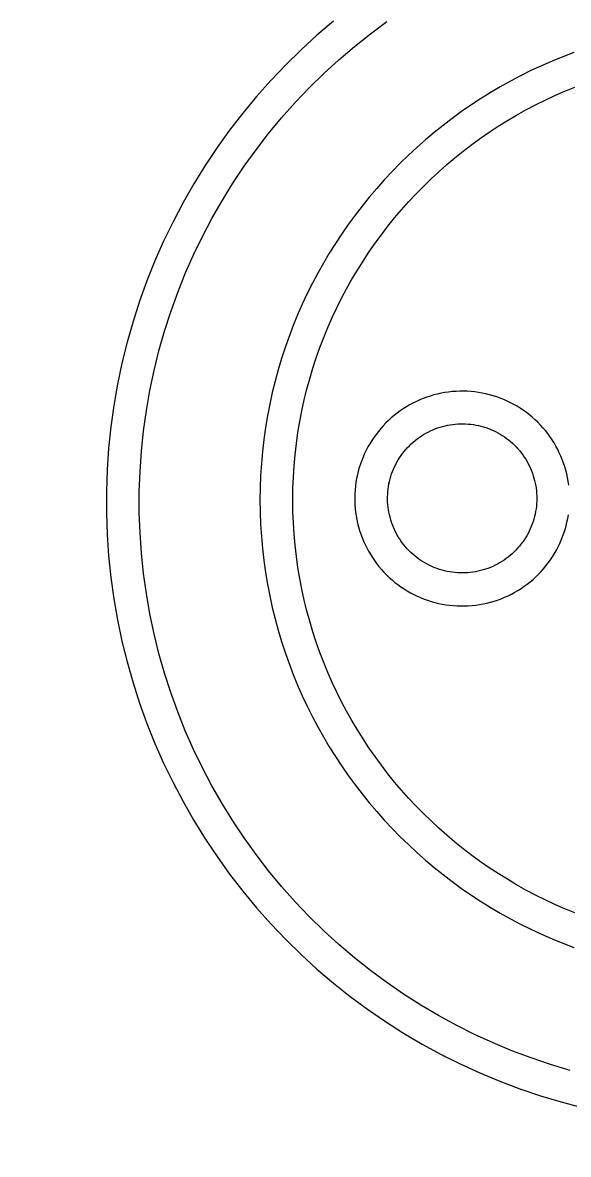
# Model space of a CAD drawing. Header units: millimetres. Extents: x -279 to 4999, y 61 to 3536.
# Drawn here: x 1273.3 to 1303, y 3176.5 to 3238 of the extents above; entities that cross this region are included whole.
import ezdxf

# ---------------------------------------------------------------- set-up
doc = ezdxf.new("R2010")
doc.units = ezdxf.units.MM
doc.layers.add('ZANO_R', color=7, linetype='Continuous', lineweight=0)
doc.layers.add('ZANO_W', color=1, linetype='Continuous', lineweight=0)
doc.styles.add('Arial', font='arial.ttf')
doc.styles.get("Standard").update_dxf_attribs({"font": 'ARIALUNI.TTF'})
doc.dimstyles.new('pl i ang', dxfattribs={"dimtxt": 50, "dimasz": 50, "dimexe": 1.25, "dimexo": 0.625, "dimgap": 10, "dimtad": 1, "dimtoh": 1, "dimtxsty": 'Standard', "dimcen": 2.5, "dimclrd": 1, "dimclre": 1, "dimclrt": 1, "dimadec": 0, "dimazin": 0, "dimtfac": 1, "dimtmove": 0, "dimatfit": 3, "dimfxl": 1, "dimarcsym": 1})

# ---------------------------------------------------------------- blocks, each defined once
blk = doc.blocks.new('*D420')
at = {"layer": 'ZANO_W', "color": 1, "lineweight": -2}
blk.add_arc((3828.638, 2822.362), 150.809, 99.55169, 164.75824, dxfattribs=at)
at = {"layer": 'ZANO_W', "color": 1}
for points in [[(3803.838, 2964.418), (3803.389, 2977.744), (3843.59, 2972.429)], [(3676.526, 2862.893), (3689.741, 2861.125), (3677.829, 2822.362)]]:
    blk.add_solid(points, dxfattribs=at)
at = {"layer": 'ZANO_W', "color": 1, "insert": (3706.832, 2956.908), "char_height": 40, "attachment_point": 5, "rotation": 42.15496, "style": 'Arial'}
blk.add_mtext('96%%d', dxfattribs=at)

msp = doc.modelspace()

# ---------------------------------------------------------------- linework, layer by layer
at = {"layer": 'ZANO_R'}
for p, q in [((1290.19, 3238.129), (1289.298, 3237.369)), ((1292.2, 3237.442), (1293.093, 3238.103)), ((1289.298, 3237.369), (1288.433, 3236.577)), ((1291.33, 3236.751), (1292.2, 3237.442)), ((1288.433, 3236.577), (1287.596, 3235.757)), ((1290.485, 3236.031), (1291.33, 3236.751)), ((1289.665, 3235.281), (1290.485, 3236.031)), ((1302.088, 3235.957), (1301.508, 3235.704)), ((1302.674, 3236.196), (1302.088, 3235.957)), ((1303.268, 3236.422), (1302.674, 3236.196)), ((1287.596, 3235.757), (1286.787, 3234.908)), ((1300.936, 3235.437), (1300.372, 3235.157)), ((1301.508, 3235.704), (1300.936, 3235.437)), ((1286.787, 3234.908), (1286.008, 3234.031)), ((1288.872, 3234.504), (1289.665, 3235.281)), ((1299.815, 3234.864), (1299.267, 3234.558)), ((1300.372, 3235.157), (1299.815, 3234.864)), ((1288.106, 3233.7), (1288.872, 3234.504)), ((1298.726, 3234.239), (1298.195, 3233.908)), ((1299.267, 3234.558), (1298.726, 3234.239)), ((1301.71, 3233.833), (1302.242, 3234.081)), ((1302.242, 3234.081), (1302.782, 3234.317)), ((1302.782, 3234.317), (1303.328, 3234.54)), ((1286.008, 3234.031), (1285.26, 3233.129)), ((1287.368, 3232.869), (1288.106, 3233.7)), ((1297.671, 3233.565), (1297.157, 3233.209)), ((1298.195, 3233.908), (1297.671, 3233.565)), ((1300.666, 3233.299), (1301.184, 3233.572)), ((1301.184, 3233.572), (1301.71, 3233.833)), ((1285.26, 3233.129), (1284.544, 3232.2)), ((1286.66, 3232.014), (1287.368, 3232.869)), ((1297.157, 3233.209), (1296.652, 3232.841)), ((1299.652, 3232.717), (1300.155, 3233.014)), ((1300.155, 3233.014), (1300.666, 3233.299)), ((1296.156, 3232.462), (1295.669, 3232.071)), ((1296.652, 3232.841), (1296.156, 3232.462)), ((1298.669, 3232.089), (1299.156, 3232.409)), ((1299.156, 3232.409), (1299.652, 3232.717)), ((1284.544, 3232.2), (1283.86, 3231.248)), ((1285.981, 3231.135), (1286.66, 3232.014)), ((1295.192, 3231.669), (1294.726, 3231.256)), ((1295.669, 3232.071), (1295.192, 3231.669)), ((1297.72, 3231.415), (1298.19, 3231.758)), ((1298.19, 3231.758), (1298.669, 3232.089)), ((1283.86, 3231.248), (1283.21, 3230.273)), ((1285.334, 3230.232), (1285.981, 3231.135)), ((1294.726, 3231.256), (1294.269, 3230.832)), ((1296.805, 3230.698), (1297.258, 3231.062)), ((1297.258, 3231.062), (1297.72, 3231.415)), ((1293.822, 3230.397), (1293.386, 3229.952)), ((1294.269, 3230.832), (1293.822, 3230.397)), ((1296.36, 3230.323), (1296.805, 3230.698)), ((1283.21, 3230.273), (1282.594, 3229.275)), ((1284.717, 3229.308), (1285.334, 3230.232)), ((1293.386, 3229.952), (1292.961, 3229.496)), ((1295.5, 3229.544), (1295.926, 3229.939)), ((1295.926, 3229.939), (1296.36, 3230.323)), ((1282.594, 3229.275), (1282.012, 3228.257)), ((1284.134, 3228.363), (1284.717, 3229.308)), ((1292.961, 3229.496), (1292.546, 3229.031)), ((1295.084, 3229.139), (1295.5, 3229.544)), ((1292.143, 3228.555), (1291.751, 3228.07)), ((1292.546, 3229.031), (1292.143, 3228.555)), ((1294.282, 3228.3), (1294.678, 3228.724)), ((1294.678, 3228.724), (1295.084, 3229.139)), ((1282.012, 3228.257), (1281.467, 3227.219)), ((1283.583, 3227.399), (1284.134, 3228.363)), ((1291.751, 3228.07), (1291.37, 3227.576)), ((1293.896, 3227.866), (1294.282, 3228.3)), ((1283.066, 3226.416), (1283.583, 3227.399)), ((1291.37, 3227.576), (1291.002, 3227.072)), ((1293.155, 3226.972), (1293.52, 3227.424)), ((1293.52, 3227.424), (1293.896, 3227.866)), ((1281.467, 3227.219), (1280.957, 3226.164)), ((1291.002, 3227.072), (1290.645, 3226.559)), ((1292.801, 3226.511), (1293.155, 3226.972)), ((1280.957, 3226.164), (1280.484, 3225.091)), ((1282.583, 3225.416), (1283.066, 3226.416)), ((1290.645, 3226.559), (1290.3, 3226.038)), ((1292.457, 3226.042), (1292.801, 3226.511)), ((1289.968, 3225.508), (1289.648, 3224.969)), ((1290.3, 3226.038), (1289.968, 3225.508)), ((1291.804, 3225.079), (1292.125, 3225.565)), ((1292.125, 3225.565), (1292.457, 3226.042)), ((1280.484, 3225.091), (1280.049, 3224.002)), ((1282.135, 3224.399), (1282.583, 3225.416)), ((1289.648, 3224.969), (1289.341, 3224.422)), ((1291.494, 3224.585), (1291.804, 3225.079)), ((1281.723, 3223.368), (1282.135, 3224.399)), ((1289.341, 3224.422), (1289.047, 3223.867)), ((1291.197, 3224.084), (1291.494, 3224.585)), ((1280.049, 3224.002), (1279.651, 3222.899)), ((1289.047, 3223.867), (1288.766, 3223.305)), ((1290.911, 3223.574), (1291.197, 3224.084)), ((1281.346, 3222.323), (1281.723, 3223.368)), ((1288.766, 3223.305), (1288.499, 3222.735)), ((1290.375, 3222.534), (1290.637, 3223.058)), ((1290.637, 3223.058), (1290.911, 3223.574)), ((1279.651, 3222.899), (1279.292, 3221.783)), ((1288.499, 3222.735), (1288.245, 3222.157)), ((1290.126, 3222.003), (1290.375, 3222.534)), ((1279.292, 3221.783), (1278.972, 3220.655)), ((1281.006, 3221.266), (1281.346, 3222.323)), ((1288.245, 3222.157), (1288.005, 3221.572)), ((1289.89, 3221.465), (1290.126, 3222.003)), ((1280.702, 3220.198), (1281.006, 3221.266)), ((1288.005, 3221.572), (1287.779, 3220.98)), ((1289.666, 3220.92), (1289.89, 3221.465)), ((1278.972, 3220.655), (1278.691, 3219.517)), ((1287.779, 3220.98), (1287.567, 3220.382)), ((1289.456, 3220.369), (1289.666, 3220.92)), ((1280.436, 3219.119), (1280.702, 3220.198)), ((1287.567, 3220.382), (1287.369, 3219.777)), ((1289.258, 3219.811), (1289.456, 3220.369)), ((1278.691, 3219.517), (1278.449, 3218.37)), ((1287.369, 3219.777), (1287.186, 3219.165)), ((1289.074, 3219.248), (1289.258, 3219.811)), ((1280.207, 3218.032), (1280.436, 3219.119)), ((1287.186, 3219.165), (1287.018, 3218.548)), ((1288.904, 3218.678), (1289.074, 3219.248)), ((1278.449, 3218.37), (1278.247, 3217.215)), ((1287.018, 3218.548), (1286.865, 3217.924)), ((1288.605, 3217.522), (1288.747, 3218.103)), ((1288.747, 3218.103), (1288.904, 3218.678)), ((1280.016, 3216.938), (1280.207, 3218.032)), ((1286.865, 3217.924), (1286.727, 3217.295)), ((1288.477, 3216.936), (1288.605, 3217.522)), ((1294.888, 3217.521), (1294.702, 3217.437)), ((1295.077, 3217.598), (1294.888, 3217.521)), ((1295.268, 3217.669), (1295.077, 3217.598)), ((1295.462, 3217.733), (1295.268, 3217.669)), ((1295.657, 3217.79), (1295.462, 3217.733)), ((1295.855, 3217.84), (1295.657, 3217.79)), ((1296.054, 3217.884), (1295.855, 3217.84)), ((1296.255, 3217.92), (1296.054, 3217.884)), ((1296.457, 3217.949), (1296.255, 3217.92)), ((1296.66, 3217.971), (1296.457, 3217.949)), ((1296.863, 3217.987), (1296.66, 3217.971)), ((1297.067, 3217.995), (1296.863, 3217.987)), ((1297.271, 3217.996), (1297.067, 3217.995)), ((1297.475, 3217.989), (1297.271, 3217.996)), ((1297.678, 3217.976), (1297.475, 3217.989)), ((1297.881, 3217.956), (1297.678, 3217.976)), ((1298.083, 3217.928), (1297.881, 3217.956)), ((1298.284, 3217.894), (1298.083, 3217.928)), ((1298.484, 3217.852), (1298.284, 3217.894)), ((1298.682, 3217.804), (1298.484, 3217.852)), ((1298.879, 3217.748), (1298.682, 3217.804)), ((1299.073, 3217.686), (1298.879, 3217.748)), ((1299.265, 3217.617), (1299.073, 3217.686)), ((1299.454, 3217.542), (1299.265, 3217.617)), ((1299.641, 3217.46), (1299.454, 3217.542)), ((1299.825, 3217.371), (1299.641, 3217.46)), ((1278.247, 3217.215), (1278.086, 3216.054)), ((1279.863, 3215.838), (1280.016, 3216.938)), ((1286.727, 3217.295), (1286.605, 3216.66)), ((1288.363, 3216.345), (1288.477, 3216.936)), ((1293.822, 3216.924), (1293.657, 3216.803)), ((1293.991, 3217.039), (1293.822, 3216.924)), ((1294.163, 3217.148), (1293.991, 3217.039)), ((1294.339, 3217.25), (1294.163, 3217.148)), ((1294.519, 3217.347), (1294.339, 3217.25)), ((1294.702, 3217.437), (1294.519, 3217.347)), ((1300.005, 3217.276), (1299.825, 3217.371)), ((1300.182, 3217.175), (1300.005, 3217.276)), ((1300.356, 3217.068), (1300.182, 3217.175)), ((1300.525, 3216.954), (1300.356, 3217.068)), ((1300.691, 3216.835), (1300.525, 3216.954)), ((1286.605, 3216.66), (1286.498, 3216.019)), ((1288.263, 3215.749), (1288.363, 3216.345)), ((1293.045, 3216.266), (1292.904, 3216.118)), ((1293.191, 3216.408), (1293.045, 3216.266)), ((1293.342, 3216.545), (1293.191, 3216.408)), ((1293.497, 3216.677), (1293.342, 3216.545)), ((1293.657, 3216.803), (1293.497, 3216.677)), ((1296.962, 3216.217), (1297.103, 3216.223)), ((1297.103, 3216.223), (1297.244, 3216.223)), ((1297.244, 3216.223), (1297.385, 3216.219)), ((1300.852, 3216.71), (1300.691, 3216.835)), ((1301.009, 3216.58), (1300.852, 3216.71)), ((1301.161, 3216.444), (1301.009, 3216.58)), ((1301.309, 3216.303), (1301.161, 3216.444)), ((1301.451, 3216.157), (1301.309, 3216.303)), ((1278.086, 3216.054), (1277.964, 3214.888)), ((1279.748, 3214.734), (1279.863, 3215.838)), ((1286.498, 3216.019), (1286.408, 3215.374)), ((1288.179, 3215.148), (1288.263, 3215.749)), ((1292.513, 3215.648), (1292.393, 3215.482)), ((1292.637, 3215.809), (1292.513, 3215.648)), ((1292.768, 3215.966), (1292.637, 3215.809)), ((1292.904, 3216.118), (1292.768, 3215.966)), ((1294.978, 3215.564), (1295.097, 3215.639)), ((1295.097, 3215.639), (1295.219, 3215.71)), ((1295.219, 3215.71), (1295.343, 3215.776)), ((1295.343, 3215.776), (1295.469, 3215.838)), ((1295.469, 3215.838), (1295.598, 3215.896)), ((1295.598, 3215.896), (1295.728, 3215.949)), ((1295.728, 3215.949), (1295.86, 3215.998)), ((1295.86, 3215.998), (1295.994, 3216.042)), ((1295.994, 3216.042), (1296.13, 3216.081)), ((1296.13, 3216.081), (1296.266, 3216.116)), ((1296.266, 3216.116), (1296.404, 3216.146)), ((1296.404, 3216.146), (1296.542, 3216.171)), ((1296.542, 3216.171), (1296.682, 3216.191)), ((1296.682, 3216.191), (1296.822, 3216.206)), ((1296.822, 3216.206), (1296.962, 3216.217)), ((1297.385, 3216.219), (1297.525, 3216.21)), ((1297.525, 3216.21), (1297.665, 3216.196)), ((1297.665, 3216.196), (1297.805, 3216.178)), ((1297.805, 3216.178), (1297.944, 3216.154)), ((1297.944, 3216.154), (1298.082, 3216.126)), ((1298.082, 3216.126), (1298.219, 3216.092)), ((1298.219, 3216.092), (1298.355, 3216.055)), ((1298.355, 3216.055), (1298.489, 3216.012)), ((1298.489, 3216.012), (1298.622, 3215.965)), ((1298.622, 3215.965), (1298.753, 3215.913)), ((1298.753, 3215.913), (1298.882, 3215.857)), ((1298.882, 3215.857), (1299.009, 3215.796)), ((1299.009, 3215.796), (1299.134, 3215.731)), ((1299.134, 3215.731), (1299.256, 3215.661)), ((1299.256, 3215.661), (1299.376, 3215.588)), ((1301.588, 3216.006), (1301.451, 3216.157)), ((1301.72, 3215.851), (1301.588, 3216.006)), ((1301.846, 3215.69), (1301.72, 3215.851)), ((1301.967, 3215.526), (1301.846, 3215.69)), ((1286.408, 3215.374), (1286.333, 3214.724)), ((1288.109, 3214.542), (1288.179, 3215.148)), ((1292.173, 3215.139), (1292.072, 3214.962)), ((1292.28, 3215.313), (1292.173, 3215.139)), ((1292.393, 3215.482), (1292.28, 3215.313)), ((1294.225, 3214.931), (1294.323, 3215.032)), ((1294.323, 3215.032), (1294.424, 3215.13)), ((1294.424, 3215.13), (1294.528, 3215.224)), ((1294.528, 3215.224), (1294.636, 3215.315)), ((1294.636, 3215.315), (1294.747, 3215.402)), ((1294.747, 3215.402), (1294.861, 3215.485)), ((1294.861, 3215.485), (1294.978, 3215.564)), ((1299.376, 3215.588), (1299.494, 3215.51)), ((1299.494, 3215.51), (1299.609, 3215.428)), ((1299.609, 3215.428), (1299.72, 3215.343)), ((1299.72, 3215.343), (1299.829, 3215.253)), ((1299.829, 3215.253), (1299.935, 3215.16)), ((1299.935, 3215.16), (1300.037, 3215.063)), ((1300.037, 3215.063), (1300.136, 3214.962)), ((1302.082, 3215.357), (1301.967, 3215.526)), ((1302.191, 3215.185), (1302.082, 3215.357)), ((1302.294, 3215.009), (1302.191, 3215.185)), ((1302.39, 3214.829), (1302.294, 3215.009)), ((1277.964, 3214.888), (1277.883, 3213.718)), ((1279.671, 3213.626), (1279.748, 3214.734)), ((1286.333, 3214.724), (1286.274, 3214.069)), ((1288.055, 3213.932), (1288.109, 3214.542)), ((1291.806, 3214.411), (1291.73, 3214.222)), ((1291.888, 3214.598), (1291.806, 3214.411)), ((1291.977, 3214.782), (1291.888, 3214.598)), ((1292.072, 3214.962), (1291.977, 3214.782)), ((1293.717, 3214.257), (1293.792, 3214.376)), ((1293.792, 3214.376), (1293.871, 3214.493)), ((1293.871, 3214.493), (1293.954, 3214.607)), ((1293.954, 3214.607), (1294.04, 3214.718)), ((1294.04, 3214.718), (1294.131, 3214.826)), ((1294.131, 3214.826), (1294.225, 3214.931)), ((1300.136, 3214.962), (1300.231, 3214.859)), ((1300.231, 3214.859), (1300.323, 3214.752)), ((1300.323, 3214.752), (1300.411, 3214.642)), ((1300.411, 3214.642), (1300.495, 3214.529)), ((1300.495, 3214.529), (1300.575, 3214.413)), ((1300.575, 3214.413), (1300.651, 3214.294)), ((1302.48, 3214.646), (1302.39, 3214.829)), ((1302.564, 3214.46), (1302.48, 3214.646)), ((1302.641, 3214.271), (1302.564, 3214.46)), ((1286.274, 3214.069), (1286.232, 3213.409)), ((1288.015, 3213.318), (1288.055, 3213.932)), ((1291.599, 3213.836), (1291.544, 3213.639)), ((1291.661, 3214.03), (1291.599, 3213.836)), ((1291.73, 3214.222), (1291.661, 3214.03)), ((1293.461, 3213.755), (1293.519, 3213.884)), ((1293.519, 3213.884), (1293.581, 3214.01)), ((1293.581, 3214.01), (1293.647, 3214.135)), ((1293.647, 3214.135), (1293.717, 3214.257)), ((1300.651, 3214.294), (1300.722, 3214.173)), ((1300.722, 3214.173), (1300.79, 3214.049)), ((1300.79, 3214.049), (1300.853, 3213.923)), ((1300.853, 3213.923), (1300.912, 3213.795)), ((1300.912, 3213.795), (1300.966, 3213.665)), ((1302.712, 3214.08), (1302.641, 3214.271)), ((1302.776, 3213.886), (1302.712, 3214.08)), ((1302.833, 3213.691), (1302.776, 3213.886)), ((1277.883, 3213.718), (1277.843, 3212.546)), ((1279.633, 3212.516), (1279.671, 3213.626)), ((1286.232, 3213.409), (1286.207, 3212.745)), ((1287.992, 3212.699), (1288.015, 3213.318)), ((1291.454, 3213.241), (1291.42, 3213.04)), ((1291.496, 3213.441), (1291.454, 3213.241)), ((1291.544, 3213.639), (1291.496, 3213.441)), ((1293.243, 3213.086), (1293.277, 3213.223)), ((1293.277, 3213.223), (1293.316, 3213.358)), ((1293.316, 3213.358), (1293.36, 3213.492)), ((1293.36, 3213.492), (1293.408, 3213.624)), ((1293.408, 3213.624), (1293.461, 3213.755)), ((1300.966, 3213.665), (1301.016, 3213.534)), ((1301.016, 3213.534), (1301.061, 3213.4)), ((1301.061, 3213.4), (1301.102, 3213.265)), ((1301.102, 3213.265), (1301.138, 3213.129)), ((1302.883, 3213.493), (1302.833, 3213.691)), ((1302.927, 3213.294), (1302.883, 3213.493)), ((1302.963, 3213.093), (1302.927, 3213.294)), ((1277.843, 3212.546), (1277.843, 3211.374)), ((1286.207, 3212.745), (1286.198, 3212.077)), ((1287.984, 3212.077), (1287.992, 3212.699)), ((1291.372, 3212.635), (1291.358, 3212.432)), ((1291.392, 3212.838), (1291.372, 3212.635)), ((1291.42, 3213.04), (1291.392, 3212.838)), ((1293.143, 3212.39), (1293.154, 3212.53)), ((1293.154, 3212.53), (1293.169, 3212.67)), ((1293.169, 3212.67), (1293.189, 3212.81)), ((1293.189, 3212.81), (1293.213, 3212.949)), ((1293.213, 3212.949), (1293.243, 3213.086)), ((1301.138, 3213.129), (1301.169, 3212.992)), ((1301.169, 3212.992), (1301.195, 3212.853)), ((1301.195, 3212.853), (1301.216, 3212.714)), ((1301.216, 3212.714), (1301.233, 3212.574)), ((1301.233, 3212.574), (1301.245, 3212.434)), ((1302.992, 3212.891), (1302.963, 3213.093)), ((1279.633, 3211.405), (1279.633, 3212.516)), ((1286.198, 3212.077), (1286.207, 3211.409)), ((1287.992, 3211.455), (1287.984, 3212.077)), ((1291.358, 3212.432), (1291.352, 3212.228)), ((1291.352, 3212.228), (1291.353, 3212.024)), ((1291.353, 3212.024), (1291.361, 3211.82)), ((1293.137, 3212.108), (1293.138, 3212.249)), ((1293.142, 3211.967), (1293.137, 3212.108)), ((1293.138, 3212.249), (1293.143, 3212.39)), ((1293.151, 3211.827), (1293.142, 3211.967)), ((1301.251, 3212.011), (1301.243, 3211.871)), ((1301.245, 3212.434), (1301.252, 3212.293)), ((1301.254, 3212.152), (1301.251, 3212.011)), ((1301.252, 3212.293), (1301.254, 3212.152)), ((1277.843, 3211.374), (1277.883, 3210.202)), ((1279.671, 3210.295), (1279.633, 3211.405)), ((1286.207, 3211.409), (1286.232, 3210.745)), ((1288.015, 3210.837), (1287.992, 3211.455)), ((1291.361, 3211.82), (1291.376, 3211.617)), ((1291.376, 3211.617), (1291.398, 3211.414)), ((1291.398, 3211.414), (1291.428, 3211.212)), ((1293.165, 3211.687), (1293.151, 3211.827)), ((1293.184, 3211.547), (1293.165, 3211.687)), ((1293.208, 3211.408), (1293.184, 3211.547)), ((1293.237, 3211.27), (1293.208, 3211.408)), ((1301.163, 3211.313), (1301.131, 3211.176)), ((1301.19, 3211.451), (1301.163, 3211.313)), ((1301.213, 3211.59), (1301.19, 3211.451)), ((1301.23, 3211.73), (1301.213, 3211.59)), ((1301.243, 3211.871), (1301.23, 3211.73)), ((1286.232, 3210.745), (1286.274, 3210.086)), ((1288.055, 3210.223), (1288.015, 3210.837)), ((1291.428, 3211.212), (1291.464, 3211.011)), ((1291.464, 3211.011), (1291.507, 3210.812)), ((1291.507, 3210.812), (1291.558, 3210.614)), ((1293.27, 3211.134), (1293.237, 3211.27)), ((1293.309, 3210.998), (1293.27, 3211.134)), ((1293.351, 3210.864), (1293.309, 3210.998)), ((1293.399, 3210.731), (1293.351, 3210.864)), ((1293.451, 3210.6), (1293.399, 3210.731)), ((1301.007, 3210.772), (1300.956, 3210.641)), ((1301.053, 3210.905), (1301.007, 3210.772)), ((1301.095, 3211.04), (1301.053, 3210.905)), ((1301.131, 3211.176), (1301.095, 3211.04)), ((1302.847, 3210.665), (1302.895, 3210.863)), ((1302.895, 3210.863), (1302.937, 3211.063)), ((1302.937, 3211.063), (1302.971, 3211.264)), ((1277.883, 3210.202), (1277.964, 3209.033)), ((1279.748, 3209.187), (1279.671, 3210.295)), ((1286.274, 3210.086), (1286.333, 3209.431)), ((1288.109, 3209.613), (1288.055, 3210.223)), ((1291.558, 3210.614), (1291.615, 3210.419)), ((1291.615, 3210.419), (1291.679, 3210.225)), ((1291.679, 3210.225), (1291.749, 3210.034)), ((1293.508, 3210.471), (1293.451, 3210.6)), ((1293.569, 3210.344), (1293.508, 3210.471)), ((1293.634, 3210.219), (1293.569, 3210.344)), ((1293.704, 3210.097), (1293.634, 3210.219)), ((1293.778, 3209.977), (1293.704, 3210.097)), ((1300.709, 3210.135), (1300.637, 3210.014)), ((1300.778, 3210.258), (1300.709, 3210.135)), ((1300.842, 3210.384), (1300.778, 3210.258)), ((1300.901, 3210.511), (1300.842, 3210.384)), ((1300.956, 3210.641), (1300.901, 3210.511)), ((1302.585, 3209.893), (1302.66, 3210.082)), ((1302.66, 3210.082), (1302.729, 3210.274)), ((1302.729, 3210.274), (1302.791, 3210.468)), ((1302.791, 3210.468), (1302.847, 3210.665)), ((1288.179, 3209.007), (1288.109, 3209.613)), ((1291.749, 3210.034), (1291.826, 3209.845)), ((1291.826, 3209.845), (1291.91, 3209.659)), ((1291.91, 3209.659), (1292.001, 3209.476)), ((1292.001, 3209.476), (1292.097, 3209.296)), ((1293.856, 3209.86), (1293.778, 3209.977)), ((1293.938, 3209.745), (1293.856, 3209.86)), ((1294.024, 3209.634), (1293.938, 3209.745)), ((1294.113, 3209.525), (1294.024, 3209.634)), ((1294.207, 3209.42), (1294.113, 3209.525)), ((1300.213, 3209.452), (1300.117, 3209.349)), ((1300.306, 3209.559), (1300.213, 3209.452)), ((1300.394, 3209.668), (1300.306, 3209.559)), ((1300.479, 3209.781), (1300.394, 3209.668)), ((1300.56, 3209.896), (1300.479, 3209.781)), ((1300.637, 3210.014), (1300.56, 3209.896)), ((1302.319, 3209.342), (1302.414, 3209.522)), ((1302.414, 3209.522), (1302.503, 3209.706)), ((1302.503, 3209.706), (1302.585, 3209.893)), ((1277.964, 3209.033), (1278.086, 3207.867)), ((1279.863, 3208.082), (1279.748, 3209.187)), ((1286.333, 3209.431), (1286.408, 3208.781)), ((1288.263, 3208.406), (1288.179, 3209.007)), ((1292.097, 3209.296), (1292.2, 3209.12)), ((1292.2, 3209.12), (1292.309, 3208.948)), ((1292.309, 3208.948), (1292.424, 3208.779)), ((1294.304, 3209.318), (1294.207, 3209.42)), ((1294.405, 3209.219), (1294.304, 3209.318)), ((1294.508, 3209.124), (1294.405, 3209.219)), ((1294.616, 3209.033), (1294.508, 3209.124)), ((1294.726, 3208.945), (1294.616, 3209.033)), ((1294.839, 3208.861), (1294.726, 3208.945)), ((1294.955, 3208.781), (1294.839, 3208.861)), ((1299.587, 3208.887), (1299.472, 3208.806)), ((1299.699, 3208.972), (1299.587, 3208.887)), ((1299.809, 3209.061), (1299.699, 3208.972)), ((1299.915, 3209.153), (1299.809, 3209.061)), ((1300.018, 3209.249), (1299.915, 3209.153)), ((1300.117, 3209.349), (1300.018, 3209.249)), ((1301.997, 3208.822), (1302.11, 3208.991)), ((1302.11, 3208.991), (1302.218, 3209.165)), ((1302.218, 3209.165), (1302.319, 3209.342)), ((1286.408, 3208.781), (1286.498, 3208.135)), ((1288.363, 3207.81), (1288.263, 3208.406)), ((1292.424, 3208.779), (1292.544, 3208.615)), ((1292.544, 3208.615), (1292.67, 3208.454)), ((1292.67, 3208.454), (1292.802, 3208.299)), ((1292.802, 3208.299), (1292.939, 3208.148)), ((1295.074, 3208.706), (1294.955, 3208.781)), ((1295.195, 3208.634), (1295.074, 3208.706)), ((1295.319, 3208.567), (1295.195, 3208.634)), ((1295.445, 3208.504), (1295.319, 3208.567)), ((1295.573, 3208.445), (1295.445, 3208.504)), ((1295.703, 3208.391), (1295.573, 3208.445)), ((1295.835, 3208.342), (1295.703, 3208.391)), ((1295.969, 3208.297), (1295.835, 3208.342)), ((1296.104, 3208.257), (1295.969, 3208.297)), ((1296.24, 3208.221), (1296.104, 3208.257)), ((1296.378, 3208.19), (1296.24, 3208.221)), ((1298.193, 3208.232), (1298.056, 3208.199)), ((1298.329, 3208.269), (1298.193, 3208.232)), ((1298.464, 3208.31), (1298.329, 3208.269)), ((1298.597, 3208.357), (1298.464, 3208.31)), ((1298.728, 3208.408), (1298.597, 3208.357)), ((1298.857, 3208.463), (1298.728, 3208.408)), ((1298.985, 3208.523), (1298.857, 3208.463)), ((1299.11, 3208.587), (1298.985, 3208.523)), ((1299.233, 3208.656), (1299.11, 3208.587)), ((1299.354, 3208.729), (1299.233, 3208.656)), ((1299.472, 3208.806), (1299.354, 3208.729)), ((1301.487, 3208.186), (1301.623, 3208.338)), ((1301.623, 3208.338), (1301.753, 3208.495)), ((1301.753, 3208.495), (1301.878, 3208.656)), ((1301.878, 3208.656), (1301.997, 3208.822)), ((1278.086, 3207.867), (1278.247, 3206.705)), ((1280.016, 3206.982), (1279.863, 3208.082)), ((1286.498, 3208.135), (1286.605, 3207.495)), ((1288.477, 3207.218), (1288.363, 3207.81)), ((1292.939, 3208.148), (1293.082, 3208.002)), ((1293.082, 3208.002), (1293.229, 3207.861)), ((1293.229, 3207.861), (1293.381, 3207.725)), ((1293.381, 3207.725), (1293.538, 3207.594)), ((1296.516, 3208.164), (1296.378, 3208.19)), ((1296.655, 3208.143), (1296.516, 3208.164)), ((1296.795, 3208.127), (1296.655, 3208.143)), ((1296.936, 3208.115), (1296.795, 3208.127)), ((1297.076, 3208.109), (1296.936, 3208.115)), ((1297.217, 3208.107), (1297.076, 3208.109)), ((1297.358, 3208.11), (1297.217, 3208.107)), ((1297.499, 3208.118), (1297.358, 3208.11)), ((1297.639, 3208.131), (1297.499, 3208.118)), ((1297.779, 3208.149), (1297.639, 3208.131)), ((1297.918, 3208.172), (1297.779, 3208.149)), ((1298.056, 3208.199), (1297.918, 3208.172)), ((1300.733, 3207.501), (1300.893, 3207.627)), ((1300.893, 3207.627), (1301.049, 3207.759)), ((1301.049, 3207.759), (1301.2, 3207.896)), ((1301.2, 3207.896), (1301.346, 3208.038)), ((1301.346, 3208.038), (1301.487, 3208.186)), ((1286.605, 3207.495), (1286.727, 3206.86)), ((1288.605, 3206.632), (1288.477, 3207.218)), ((1293.538, 3207.594), (1293.699, 3207.47)), ((1293.699, 3207.47), (1293.865, 3207.35)), ((1293.865, 3207.35), (1294.035, 3207.237)), ((1294.035, 3207.237), (1294.208, 3207.13)), ((1294.208, 3207.13), (1294.385, 3207.029)), ((1294.385, 3207.029), (1294.566, 3206.934)), ((1299.872, 3206.957), (1300.051, 3207.054)), ((1300.051, 3207.054), (1300.227, 3207.157)), ((1300.227, 3207.157), (1300.4, 3207.265)), ((1300.4, 3207.265), (1300.569, 3207.38)), ((1300.569, 3207.38), (1300.733, 3207.501)), ((1278.247, 3206.705), (1278.449, 3205.55)), ((1280.207, 3205.888), (1280.016, 3206.982)), ((1286.727, 3206.86), (1286.865, 3206.231)), ((1288.747, 3206.052), (1288.605, 3206.632)), ((1294.566, 3206.934), (1294.749, 3206.845)), ((1294.749, 3206.845), (1294.936, 3206.763)), ((1294.936, 3206.763), (1295.126, 3206.687)), ((1295.126, 3206.687), (1295.318, 3206.618)), ((1295.318, 3206.618), (1295.512, 3206.556)), ((1295.512, 3206.556), (1295.708, 3206.501)), ((1295.708, 3206.501), (1295.906, 3206.452)), ((1295.906, 3206.452), (1296.106, 3206.411)), ((1296.106, 3206.411), (1296.307, 3206.376)), ((1296.307, 3206.376), (1296.509, 3206.349)), ((1297.933, 3206.355), (1298.135, 3206.385)), ((1298.135, 3206.385), (1298.336, 3206.421)), ((1298.336, 3206.421), (1298.535, 3206.464)), ((1298.535, 3206.464), (1298.733, 3206.514)), ((1298.733, 3206.514), (1298.929, 3206.571)), ((1298.929, 3206.571), (1299.123, 3206.635)), ((1299.123, 3206.635), (1299.314, 3206.706)), ((1299.314, 3206.706), (1299.503, 3206.783)), ((1299.503, 3206.783), (1299.689, 3206.867)), ((1299.689, 3206.867), (1299.872, 3206.957)), ((1280.436, 3204.801), (1280.207, 3205.888)), ((1286.865, 3206.231), (1287.018, 3205.607)), ((1288.904, 3205.476), (1288.747, 3206.052)), ((1296.509, 3206.349), (1296.712, 3206.329)), ((1296.712, 3206.329), (1296.916, 3206.315)), ((1296.916, 3206.315), (1297.119, 3206.309)), ((1297.119, 3206.309), (1297.323, 3206.31)), ((1297.323, 3206.31), (1297.527, 3206.318)), ((1297.527, 3206.318), (1297.731, 3206.333)), ((1297.731, 3206.333), (1297.933, 3206.355)), ((1278.449, 3205.55), (1278.691, 3204.403)), ((1287.018, 3205.607), (1287.186, 3204.989)), ((1289.074, 3204.907), (1288.904, 3205.476)), ((1280.702, 3203.723), (1280.436, 3204.801)), ((1287.186, 3204.989), (1287.369, 3204.378)), ((1289.258, 3204.343), (1289.074, 3204.907)), ((1278.691, 3204.403), (1278.972, 3203.265)), ((1287.369, 3204.378), (1287.567, 3203.773)), ((1289.456, 3203.786), (1289.258, 3204.343)), ((1281.006, 3202.654), (1280.702, 3203.723)), ((1287.567, 3203.773), (1287.779, 3203.174)), ((1289.666, 3203.235), (1289.456, 3203.786)), ((1278.972, 3203.265), (1279.292, 3202.137)), ((1287.779, 3203.174), (1288.005, 3202.582)), ((1289.89, 3202.69), (1289.666, 3203.235)), ((1290.126, 3202.152), (1289.89, 3202.69)), ((1279.292, 3202.137), (1279.651, 3201.021)), ((1281.346, 3201.597), (1281.006, 3202.654)), ((1288.005, 3202.582), (1288.245, 3201.998)), ((1290.375, 3201.621), (1290.126, 3202.152)), ((1281.723, 3200.552), (1281.346, 3201.597)), ((1288.245, 3201.998), (1288.499, 3201.42)), ((1290.637, 3201.097), (1290.375, 3201.621)), ((1279.651, 3201.021), (1280.049, 3199.918)), ((1288.499, 3201.42), (1288.766, 3200.85)), ((1288.766, 3200.85), (1289.047, 3200.287)), ((1290.911, 3200.58), (1290.637, 3201.097)), ((1282.135, 3199.521), (1281.723, 3200.552)), ((1289.047, 3200.287), (1289.341, 3199.732)), ((1291.197, 3200.071), (1290.911, 3200.58)), ((1280.049, 3199.918), (1280.484, 3198.83)), ((1289.341, 3199.732), (1289.648, 3199.186)), ((1291.494, 3199.569), (1291.197, 3200.071)), ((1282.583, 3198.505), (1282.135, 3199.521)), ((1289.648, 3199.186), (1289.968, 3198.647)), ((1291.804, 3199.076), (1291.494, 3199.569)), ((1292.125, 3198.59), (1291.804, 3199.076)), ((1280.484, 3198.83), (1280.957, 3197.757)), ((1283.066, 3197.504), (1282.583, 3198.505)), ((1289.968, 3198.647), (1290.3, 3198.117)), ((1292.457, 3198.112), (1292.125, 3198.59)), ((1280.957, 3197.757), (1281.467, 3196.701)), ((1290.3, 3198.117), (1290.645, 3197.595)), ((1292.801, 3197.643), (1292.457, 3198.112)), ((1283.583, 3196.521), (1283.066, 3197.504)), ((1290.645, 3197.595), (1291.002, 3197.082)), ((1293.155, 3197.183), (1292.801, 3197.643)), ((1293.52, 3196.731), (1293.155, 3197.183)), ((1281.467, 3196.701), (1282.012, 3195.663)), ((1284.134, 3195.557), (1283.583, 3196.521)), ((1291.002, 3197.082), (1291.37, 3196.579)), ((1291.37, 3196.579), (1291.751, 3196.084)), ((1293.896, 3196.288), (1293.52, 3196.731)), ((1291.751, 3196.084), (1292.143, 3195.599)), ((1294.282, 3195.855), (1293.896, 3196.288)), ((1282.012, 3195.663), (1282.594, 3194.645)), ((1284.717, 3194.612), (1284.134, 3195.557)), ((1292.143, 3195.599), (1292.546, 3195.124)), ((1294.678, 3195.43), (1294.282, 3195.855)), ((1295.084, 3195.016), (1294.678, 3195.43)), ((1292.546, 3195.124), (1292.961, 3194.658)), ((1295.5, 3194.611), (1295.084, 3195.016)), ((1282.594, 3194.645), (1283.21, 3193.648)), ((1285.334, 3193.688), (1284.717, 3194.612)), ((1292.961, 3194.658), (1293.386, 3194.203)), ((1293.386, 3194.203), (1293.822, 3193.758)), ((1295.926, 3194.216), (1295.5, 3194.611)), ((1296.36, 3193.831), (1295.926, 3194.216)), ((1283.21, 3193.648), (1283.86, 3192.672)), ((1285.981, 3192.786), (1285.334, 3193.688)), ((1293.822, 3193.758), (1294.269, 3193.323)), ((1296.805, 3193.457), (1296.36, 3193.831)), ((1297.258, 3193.093), (1296.805, 3193.457)), ((1294.269, 3193.323), (1294.726, 3192.899)), ((1294.726, 3192.899), (1295.192, 3192.486)), ((1297.72, 3192.739), (1297.258, 3193.093)), ((1283.86, 3192.672), (1284.544, 3191.72)), ((1286.66, 3191.906), (1285.981, 3192.786)), ((1295.192, 3192.486), (1295.669, 3192.084)), ((1298.19, 3192.397), (1297.72, 3192.739)), ((1298.669, 3192.066), (1298.19, 3192.397)), ((1284.544, 3191.72), (1285.26, 3190.792)), ((1287.368, 3191.051), (1286.66, 3191.906)), ((1295.669, 3192.084), (1296.156, 3191.693)), ((1296.156, 3191.693), (1296.652, 3191.313)), ((1299.156, 3191.746), (1298.669, 3192.066)), ((1299.652, 3191.437), (1299.156, 3191.746)), ((1288.106, 3190.221), (1287.368, 3191.051)), ((1296.652, 3191.313), (1297.157, 3190.946)), ((1300.155, 3191.14), (1299.652, 3191.437)), ((1300.666, 3190.855), (1300.155, 3191.14)), ((1285.26, 3190.792), (1286.008, 3189.889)), ((1297.157, 3190.946), (1297.671, 3190.59)), ((1297.671, 3190.59), (1298.195, 3190.247)), ((1301.184, 3190.582), (1300.666, 3190.855)), ((1301.71, 3190.322), (1301.184, 3190.582)), ((1286.008, 3189.889), (1286.787, 3189.012)), ((1288.872, 3189.416), (1288.106, 3190.221)), ((1298.195, 3190.247), (1298.726, 3189.915)), ((1298.726, 3189.915), (1299.267, 3189.596)), ((1302.242, 3190.073), (1301.71, 3190.322)), ((1302.782, 3189.837), (1302.242, 3190.073)), ((1303.328, 3189.615), (1302.782, 3189.837)), ((1289.665, 3188.639), (1288.872, 3189.416)), ((1299.267, 3189.596), (1299.815, 3189.29)), ((1299.815, 3189.29), (1300.372, 3188.997)), ((1286.787, 3189.012), (1287.596, 3188.163)), ((1290.485, 3187.89), (1289.665, 3188.639)), ((1300.372, 3188.997), (1300.936, 3188.717)), ((1300.936, 3188.717), (1301.508, 3188.451)), ((1287.596, 3188.163), (1288.433, 3187.343)), ((1301.508, 3188.451), (1302.088, 3188.198)), ((1302.088, 3188.198), (1302.674, 3187.958)), ((1302.674, 3187.958), (1303.268, 3187.733)), ((1288.433, 3187.343), (1289.298, 3186.552)), ((1291.33, 3187.169), (1290.485, 3187.89)), ((1292.2, 3186.478), (1291.33, 3187.169)), ((1289.298, 3186.552), (1290.19, 3185.791)), ((1293.093, 3185.818), (1292.2, 3186.478)), ((1290.19, 3185.791), (1291.108, 3185.062)), ((1294.008, 3185.188), (1293.093, 3185.818)), ((1291.108, 3185.062), (1292.051, 3184.365)), ((1294.945, 3184.591), (1294.008, 3185.188)), ((1292.051, 3184.365), (1293.017, 3183.7)), ((1295.901, 3184.027), (1294.945, 3184.591)), ((1293.017, 3183.7), (1294.006, 3183.07)), ((1296.877, 3183.496), (1295.901, 3184.027)), ((1294.006, 3183.07), (1295.015, 3182.474)), ((1297.87, 3182.999), (1296.877, 3183.496)), ((1298.88, 3182.537), (1297.87, 3182.999)), ((1295.015, 3182.474), (1296.045, 3181.914)), ((1299.905, 3182.109), (1298.88, 3182.537)), ((1296.045, 3181.914), (1297.094, 3181.389)), ((1300.945, 3181.718), (1299.905, 3182.109)), ((1297.094, 3181.389), (1298.16, 3180.901)), ((1301.997, 3181.363), (1300.945, 3181.718)), ((1303.061, 3181.044), (1301.997, 3181.363)), ((1298.16, 3180.901), (1299.242, 3180.45)), ((1299.242, 3180.45), (1300.339, 3180.037)), ((1300.339, 3180.037), (1301.45, 3179.662)), ((1301.45, 3179.662), (1302.573, 3179.326)), ((1302.573, 3179.326), (1303.707, 3179.029))]:
    msp.add_line(p, q, dxfattribs=at)

# ---------------------------------------------------------------- dimensions: what is measured, and where the dimension line sits
at = {"layer": 'ZANO_W'}
dim = msp.add_angular_dim_2l(base=(3762.039, 2957.67), line1=((-183.016, 2822.362), (4693.278, 2822.362)), line2=((3828.704, 2823.021), (3872.521, 3262.782)), dimstyle='pl i ang', override={"dimtxt": 40, "dimasz": 40, "dimexe": 10, "dimexo": 10, "dimtoh": 0, "dimdec": 0, "dimtxsty": 'Arial', "dimtdec": 0, "dimtmove": 1}, dxfattribs=at)
dim.commit()
dim.dimension.update_dxf_attribs({"geometry": '*D420', "text_midpoint": (3706.832, 2956.908)})

doc.saveas('drawing.dxf')
